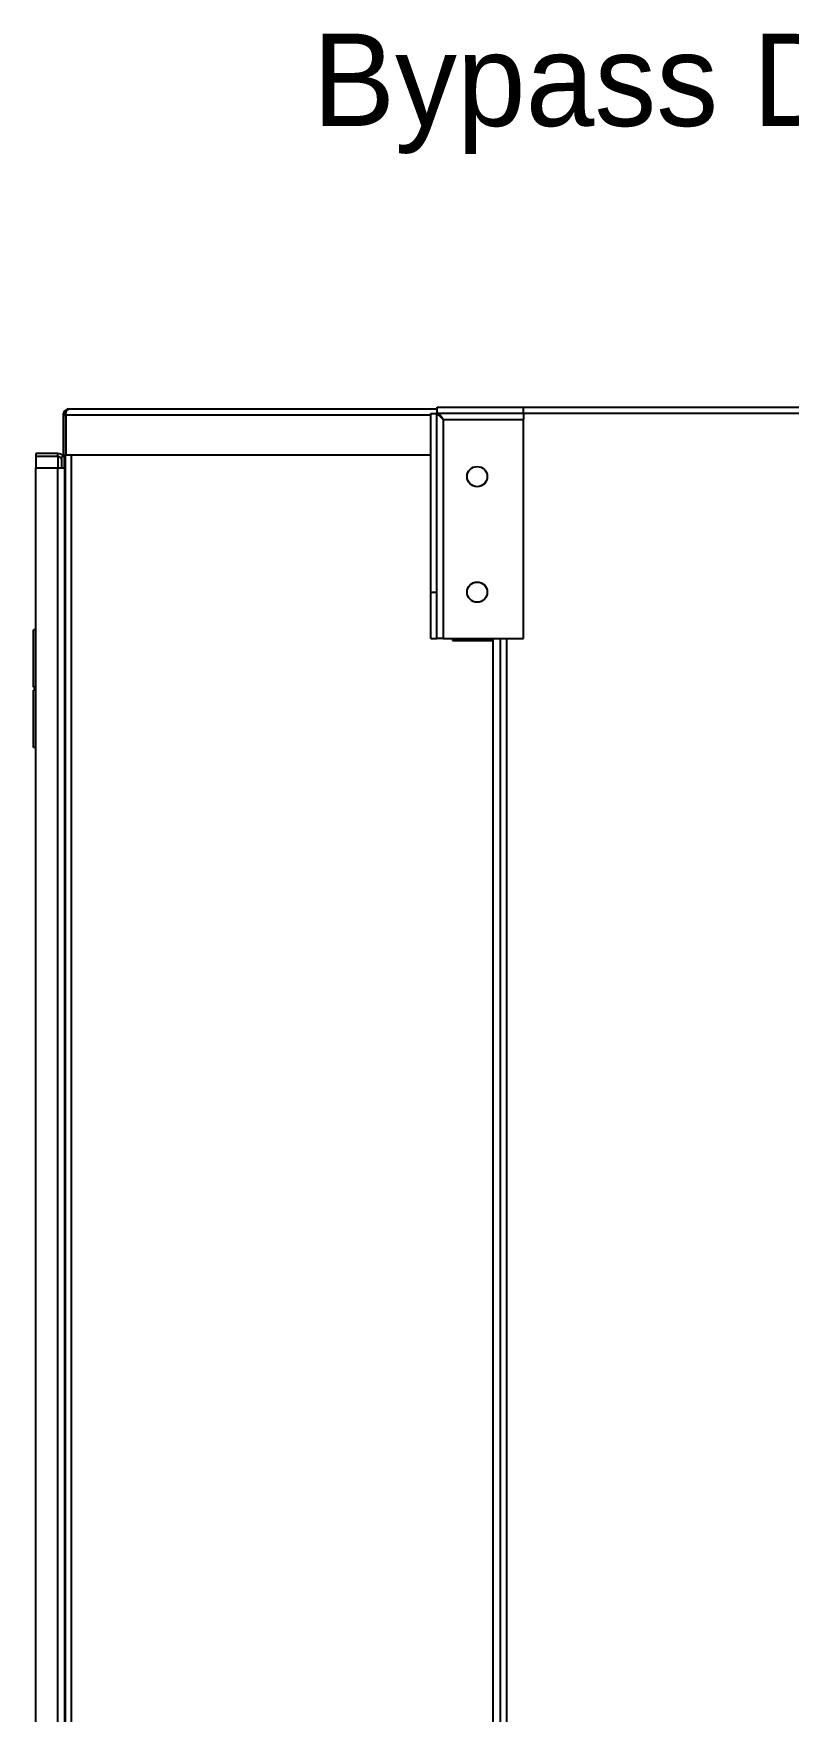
# Model space of a CAD drawing. Header units: inches. Extents: x 908 to 1218, y 246 to 442.
# Drawn here: x 965 to 981.33, y 305.51 to 341.81 of the extents above; entities that cross this region are included whole.
import ezdxf

# ---------------------------------------------------------------- set-up
doc = ezdxf.new("R2010")
doc.units = ezdxf.units.IN
doc.header["$MEASUREMENT"] = 0

msp = doc.modelspace()

# ---------------------------------------------------------------- linework, layer by layer
at = {"linetype": 'Continuous', "lineweight": 25}
for p, q in [((965.7747, 333.6882), (973.7355, 333.6882)), ((965.7747, 333.6882), (973.7355, 333.6882)), ((965.7747, 333.6882), (973.7355, 333.6882)), ((973.7355, 333.5953), (973.7355, 333.7253)), ((973.7355, 333.7253), (975.5984, 333.7253)), ((973.7355, 333.5953), (973.7355, 333.7253)), ((973.7355, 333.7253), (975.5984, 333.7253)), ((973.7355, 333.5953), (973.7355, 333.7253)), ((973.7355, 333.7253), (975.5984, 333.7253)), ((975.5984, 333.5953), (975.5984, 333.7253)), ((975.5984, 333.5953), (975.5984, 333.7253)), ((975.5984, 333.5953), (975.5984, 333.7253)), ((975.5984, 333.7253), (1064.5984, 333.7253)), ((965.6417, 333.5552), (965.6917, 333.5552)), ((965.6417, 333.5552), (965.6417, 332.6882)), ((965.6417, 333.5552), (965.6917, 333.5552)), ((965.6417, 333.5552), (965.6417, 332.6882)), ((965.6417, 333.5552), (965.6917, 333.5552)), ((965.6417, 333.5552), (965.6417, 332.6882)), ((965.6917, 333.5552), (965.6917, 332.6882)), ((965.6917, 333.5552), (965.6988, 333.5552)), ((965.6917, 333.5552), (965.6917, 332.6882)), ((965.6917, 333.5552), (965.6988, 333.5552)), ((965.6917, 333.5552), (965.6917, 332.6882)), ((965.6917, 333.5552), (965.6988, 333.5552)), ((965.6988, 333.5552), (965.6988, 332.6882)), ((973.5984, 333.5552), (965.6988, 333.5552)), ((965.6988, 333.5552), (965.6988, 332.6882)), ((973.5984, 333.5552), (965.6988, 333.5552)), ((965.6988, 333.5552), (965.6988, 332.6882)), ((973.5984, 333.5552), (965.6988, 333.5552)), ((973.5984, 333.5882), (973.7284, 333.5882)), ((973.5984, 329.7253), (973.5984, 333.5882)), ((973.5984, 333.5882), (973.7284, 333.5882)), ((973.5984, 329.7253), (973.5984, 333.5882)), ((973.5984, 333.5882), (973.7284, 333.5882)), ((973.5984, 329.7253), (973.5984, 333.5882)), ((973.7284, 329.7253), (973.7284, 333.5882)), ((973.7284, 329.7253), (973.7284, 333.5882)), ((973.7284, 329.7253), (973.7284, 333.5882)), ((973.7355, 333.5953), (975.5984, 333.5953)), ((973.7355, 333.5953), (975.5984, 333.5953)), ((973.7355, 333.5953), (975.5984, 333.5953)), ((973.7996, 333.5552), (973.7661, 333.5552)), ((973.7996, 333.5552), (973.7661, 333.5552)), ((973.7996, 333.5552), (973.7661, 333.5552)), ((973.8624, 333.4613), (973.8624, 328.7253)), ((973.8624, 333.4613), (975.5984, 333.4613)), ((973.8624, 333.4613), (973.8624, 328.7253)), ((973.8624, 333.4613), (975.5984, 333.4613)), ((973.8624, 333.4613), (973.8624, 328.7253)), ((973.8624, 333.4613), (975.5984, 333.4613)), ((975.5984, 333.5953), (975.5984, 333.4613)), ((975.5984, 333.5953), (975.5984, 333.4613)), ((975.5984, 333.5953), (975.5984, 333.4613)), ((1064.5984, 333.5923), (975.5984, 333.5923)), ((975.5984, 328.7253), (975.5984, 333.4613)), ((975.5984, 328.7253), (975.5984, 333.4613)), ((975.5984, 328.7253), (975.5984, 333.4613)), ((965.0507, 332.7252), (965.0507, 332.6622)), ((965.5297, 332.7252), (965.0507, 332.7252)), ((965.0507, 332.7252), (965.0507, 332.6622)), ((965.5297, 332.7252), (965.0507, 332.7252)), ((965.0507, 332.7252), (965.0507, 332.6622)), ((965.5297, 332.7252), (965.0507, 332.7252)), ((965.5297, 332.6622), (965.0507, 332.6622)), ((965.0507, 332.6622), (965.0507, 332.4122)), ((965.5297, 332.6622), (965.0507, 332.6622)), ((965.0507, 332.6622), (965.0507, 332.4122)), ((965.5297, 332.6622), (965.0507, 332.6622)), ((965.0507, 332.6622), (965.0507, 332.4122)), ((965.5297, 332.6622), (965.5297, 332.7252)), ((965.5297, 332.6622), (965.5297, 332.7252)), ((965.5297, 332.6622), (965.5297, 332.7252)), ((965.5297, 332.6622), (965.5297, 332.4122)), ((965.5297, 332.6622), (965.5297, 332.4122)), ((965.5297, 332.6622), (965.5297, 332.4122)), ((965.6127, 332.4122), (965.6127, 332.6622)), ((965.6498, 332.6622), (965.6127, 332.6622)), ((965.6127, 332.4122), (965.6127, 332.6622)), ((965.6498, 332.6622), (965.6127, 332.6622)), ((965.6127, 332.4122), (965.6127, 332.6622)), ((965.6498, 332.6622), (965.6127, 332.6622)), ((965.6417, 332.6882), (965.6917, 332.6882)), ((965.6417, 332.6882), (965.6917, 332.6882)), ((965.6417, 332.6882), (965.6917, 332.6882)), ((965.6757, 332.6622), (965.6498, 332.6622)), ((965.6757, 332.6622), (965.6498, 332.6622)), ((965.6757, 332.6622), (965.6498, 332.6622)), ((965.6757, 332.4122), (965.6757, 332.6622)), ((965.6757, 332.4122), (965.6757, 332.6622)), ((965.6757, 332.4122), (965.6757, 332.6622)), ((965.6917, 295.2813), (965.6917, 332.6882)), ((965.6917, 295.2813), (965.6917, 332.6882)), ((965.6917, 295.2813), (965.6917, 332.6882)), ((973.5984, 332.6882), (965.6988, 332.6882)), ((973.5984, 332.6882), (965.6988, 332.6882)), ((973.5984, 332.6882), (965.6988, 332.6882)), ((965.8247, 295.2813), (965.8247, 332.6882)), ((965.8247, 295.2813), (965.8247, 332.6882)), ((965.8247, 295.2813), (965.8247, 332.6882)), ((965.0507, 296.1622), (965.0507, 332.4122)), ((965.0507, 332.4122), (965.5297, 332.4122)), ((965.0507, 296.1622), (965.0507, 332.4122)), ((965.0507, 332.4122), (965.5297, 332.4122)), ((965.0507, 296.1622), (965.0507, 332.4122)), ((965.0507, 332.4122), (965.5297, 332.4122)), ((965.5297, 296.1622), (965.5297, 332.4122)), ((965.5297, 332.4122), (965.6498, 332.4122)), ((965.5297, 296.1622), (965.5297, 332.4122)), ((965.5297, 332.4122), (965.6498, 332.4122)), ((965.5297, 296.1622), (965.5297, 332.4122)), ((965.5297, 332.4122), (965.6498, 332.4122)), ((965.6757, 332.4122), (965.6498, 332.4122)), ((965.6757, 332.4122), (965.6498, 332.4122)), ((965.6757, 332.4122), (965.6498, 332.4122)), ((965.6757, 332.4122), (965.6757, 296.1622)), ((965.6757, 332.4122), (965.6757, 296.1622)), ((965.6757, 332.4122), (965.6757, 296.1622)), ((973.5984, 329.7253), (973.7284, 329.7253)), ((973.5984, 328.7253), (973.5984, 329.7253)), ((973.5984, 329.7253), (973.7284, 329.7253)), ((973.5984, 328.7253), (973.5984, 329.7253)), ((973.5984, 329.7253), (973.7284, 329.7253)), ((973.5984, 328.7253), (973.5984, 329.7253)), ((973.7284, 328.7253), (973.7284, 329.7253)), ((973.7284, 328.7253), (973.7284, 329.7253)), ((973.7284, 328.7253), (973.7284, 329.7253)), ((965.0037, 327.6672), (965.0037, 328.9072)), ((965.0507, 328.9072), (965.0037, 328.9072)), ((965.0037, 327.6672), (965.0037, 328.9072)), ((965.0507, 328.9072), (965.0037, 328.9072)), ((965.0037, 327.6672), (965.0037, 328.9072)), ((965.0507, 328.9072), (965.0037, 328.9072)), ((973.5984, 328.7253), (973.7284, 328.7253)), ((973.5984, 328.7253), (973.7284, 328.7253)), ((973.5984, 328.7253), (973.7284, 328.7253)), ((973.8624, 328.7253), (973.7284, 328.7253)), ((973.8624, 328.7253), (973.7284, 328.7253)), ((973.8624, 328.7253), (973.7284, 328.7253)), ((973.8624, 328.7253), (975.5984, 328.7253)), ((973.8624, 328.7253), (975.5984, 328.7253)), ((973.8624, 328.7253), (975.5984, 328.7253)), ((974.0667, 328.7253), (974.0667, 328.6802)), ((974.0667, 328.7253), (974.0667, 328.6802)), ((974.0667, 328.7253), (974.0667, 328.6802)), ((974.0667, 328.6802), (974.9417, 328.6802)), ((974.0667, 328.6802), (974.9417, 328.6802)), ((974.0667, 328.6802), (974.9417, 328.6802)), ((974.0984, 328.6802), (974.0984, 328.7253)), ((974.0984, 328.6802), (974.0984, 328.7253)), ((974.0984, 328.6802), (974.0984, 328.7253)), ((974.9417, 328.6802), (974.9417, 328.7253)), ((974.9417, 328.6802), (974.9417, 328.7253)), ((974.9417, 328.6802), (974.9417, 328.7253)), ((974.9417, 295.2813), (974.9417, 328.6802)), ((974.9417, 295.2813), (974.9417, 328.6802)), ((974.9417, 295.2813), (974.9417, 328.6802)), ((975.0984, 328.7253), (975.0984, 295.2813)), ((975.0984, 328.7253), (975.0984, 295.2813)), ((975.0984, 328.7253), (975.0984, 295.2813)), ((975.2314, 328.7253), (975.2314, 295.2813)), ((975.2314, 328.7253), (975.2314, 295.2813)), ((975.2314, 328.7253), (975.2314, 295.2813)), ((965.0507, 327.6672), (965.0037, 327.6672)), ((965.0507, 327.6672), (965.0037, 327.6672)), ((965.0507, 327.6672), (965.0037, 327.6672)), ((965.0042, 326.3647), (965.0042, 327.6047)), ((965.0507, 327.6047), (965.0042, 327.6047)), ((965.0042, 326.3647), (965.0042, 327.6047)), ((965.0507, 327.6047), (965.0042, 327.6047)), ((965.0042, 326.3647), (965.0042, 327.6047)), ((965.0507, 327.6047), (965.0042, 327.6047)), ((965.0194, 327.6672), (965.0194, 327.6047)), ((965.0194, 327.6672), (965.0194, 327.6047)), ((965.0194, 327.6672), (965.0194, 327.6047)), ((965.6757, 327.6047), (965.6917, 327.6047)), ((965.6757, 327.6047), (965.6917, 327.6047)), ((965.6757, 327.6047), (965.6917, 327.6047)), ((965.0507, 326.3647), (965.0042, 326.3647)), ((965.0507, 326.3647), (965.0042, 326.3647)), ((965.0507, 326.3647), (965.0042, 326.3647)), ((965.6757, 326.3647), (965.6917, 326.3647)), ((965.6757, 326.3647), (965.6917, 326.3647)), ((965.6757, 326.3647), (965.6917, 326.3647))]:
    msp.add_line(p, q, dxfattribs=at)
for centre in [(974.5984, 332.2253), (974.5984, 332.2253), (974.5984, 332.2253), (974.5984, 329.7253), (974.5984, 329.7253), (974.5984, 329.7253)]:
    msp.add_circle(centre, 0.2188, dxfattribs=at)
for radius, start in [(0.146, 34.64522), (0.146, 34.64522), (0.146, 34.64522), (0.083, 0), (0.083, 0), (0.083, 0)]:
    msp.add_arc((965.5297, 332.5792), radius, start, 90, dxfattribs=at)
for points, knots in [([(965.7747, 333.6882), (965.7601, 333.6868), (965.7283, 333.6837), (965.6877, 333.6596), (965.6577, 333.6229), (965.6436, 333.5873), (965.6422, 333.564), (965.6417, 333.5552)], [0, 0, 0, 0, 0.2277354, 0.4961981, 0.6891981, 0.8824378, 1, 1, 1, 1]), ([(965.7747, 333.6882), (965.7601, 333.6868), (965.7283, 333.6837), (965.6877, 333.6596), (965.6577, 333.6229), (965.6436, 333.5873), (965.6422, 333.564), (965.6417, 333.5552)], [0, 0, 0, 0, 0.2277354, 0.4961981, 0.6891981, 0.8824378, 1, 1, 1, 1]), ([(965.7747, 333.6882), (965.7601, 333.6868), (965.7283, 333.6837), (965.6877, 333.6596), (965.6577, 333.6229), (965.6436, 333.5873), (965.6422, 333.564), (965.6417, 333.5552)], [0, 0, 0, 0, 0.2277354, 0.4961981, 0.6891981, 0.8824378, 1, 1, 1, 1]), ([(965.6988, 333.5552), (965.6993, 333.5657), (965.7002, 333.5863), (965.7051, 333.6147), (965.7124, 333.6388), (965.7245, 333.6614), (965.7456, 333.6828), (965.7639, 333.6862), (965.7747, 333.6882)], [0, 0, 0, 0, 0.1398597, 0.2740293, 0.4037366, 0.5303409, 0.7251826, 1, 1, 1, 1]), ([(965.6988, 333.5552), (965.6993, 333.5657), (965.7002, 333.5863), (965.7051, 333.6147), (965.7124, 333.6388), (965.7245, 333.6614), (965.7456, 333.6828), (965.7639, 333.6862), (965.7747, 333.6882)], [0, 0, 0, 0, 0.1398597, 0.2740293, 0.4037366, 0.5303409, 0.7251826, 1, 1, 1, 1]), ([(965.6988, 333.5552), (965.6993, 333.5657), (965.7002, 333.5863), (965.7051, 333.6147), (965.7124, 333.6388), (965.7245, 333.6614), (965.7456, 333.6828), (965.7639, 333.6862), (965.7747, 333.6882)], [0, 0, 0, 0, 0.1398597, 0.2740293, 0.4037366, 0.5303409, 0.7251826, 1, 1, 1, 1]), ([(965.7024, 333.5958), (965.7023, 333.5957), (965.6973, 333.5891), (965.693, 333.5744), (965.692, 333.5604), (965.6917, 333.5552)], [0, 0, 0, 0, 0.01734506, 0.63845093, 1, 1, 1, 1]), ([(965.7024, 333.5958), (965.7023, 333.5957), (965.6973, 333.5891), (965.693, 333.5744), (965.692, 333.5604), (965.6917, 333.5552)], [0, 0, 0, 0, 0.01734506, 0.63845093, 1, 1, 1, 1]), ([(965.7024, 333.5958), (965.7023, 333.5957), (965.6973, 333.5891), (965.693, 333.5744), (965.692, 333.5604), (965.6917, 333.5552)], [0, 0, 0, 0, 0.01734506, 0.63845093, 1, 1, 1, 1]), ([(973.7284, 333.5882), (973.7295, 333.5872), (973.7317, 333.5851), (973.7477, 333.5719), (973.774, 333.5485), (973.8127, 333.5099), (973.8451, 333.4782), (973.8624, 333.4613)], [0, 0, 0, 0, 0.1511523, 0.3020004, 0.4605084, 0.711982, 1, 1, 1, 1]), ([(973.7284, 333.5882), (973.7295, 333.5872), (973.7317, 333.5851), (973.7477, 333.5719), (973.774, 333.5485), (973.8127, 333.5099), (973.8451, 333.4782), (973.8624, 333.4613)], [0, 0, 0, 0, 0.1511523, 0.3020004, 0.4605084, 0.711982, 1, 1, 1, 1]), ([(973.7284, 333.5882), (973.7295, 333.5872), (973.7317, 333.5851), (973.7477, 333.5719), (973.774, 333.5485), (973.8127, 333.5099), (973.8451, 333.4782), (973.8624, 333.4613)], [0, 0, 0, 0, 0.1511523, 0.3020004, 0.4605084, 0.711982, 1, 1, 1, 1]), ([(973.8624, 333.4613), (973.8519, 333.4788), (973.8307, 333.514), (973.799, 333.5583), (973.7672, 333.5892), (973.7461, 333.5933), (973.7355, 333.5953)], [0, 0, 0, 0, 0.2499997, 0.4999982, 0.7500043, 1, 1, 1, 1]), ([(973.8624, 333.4613), (973.8519, 333.4788), (973.8307, 333.514), (973.799, 333.5583), (973.7672, 333.5892), (973.7461, 333.5933), (973.7355, 333.5953)], [0, 0, 0, 0, 0.2499997, 0.4999982, 0.7500043, 1, 1, 1, 1]), ([(973.8624, 333.4613), (973.8519, 333.4788), (973.8307, 333.514), (973.799, 333.5583), (973.7672, 333.5892), (973.7461, 333.5933), (973.7355, 333.5953)], [0, 0, 0, 0, 0.2499997, 0.4999982, 0.7500043, 1, 1, 1, 1])]:
    msp.add_open_spline(points, degree=3, knots=knots, dxfattribs=at)

# ---------------------------------------------------------------- texts
msp.add_text('Bypass Damper', height=2, dxfattribs=at).set_placement((971.0381, 339.8108))

doc.saveas('drawing.dxf')
